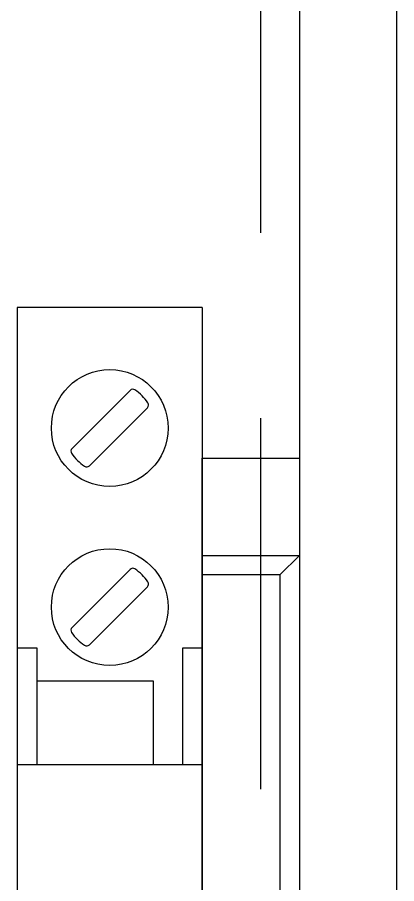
# Model space of a CAD drawing. Header units: millimetres. Extents: x -208796 to -83323, y 30910 to 103951.
# Drawn here: x -110152.79 to -110133.29, y 32923.86 to 32968.37 of the extents above; entities that cross this region are included whole.
import ezdxf

# ---------------------------------------------------------------- set-up
doc = ezdxf.new("R2010")
doc.units = ezdxf.units.MM
doc.header["$LTSCALE"] = 3
doc.linetypes.add('HIDDEN', pattern=[9.525, 6.35, -3.175])
doc.layers.add('1', color=3, linetype='Continuous')
doc.layers.add('@.VISIBLE', color=7, linetype='Continuous')

# ---------------------------------------------------------------- blocks, each defined once
blk = doc.blocks.new('*U184')
at = {"layer": '@.VISIBLE', "color": 6}
blk.add_lwpolyline([(3105.25, 1953.157), (3704.25, 1953.157), (3704.25, 2752.157), (3105.25, 2752.157)], close=True, dxfattribs=at)
at = {"layer": '@.VISIBLE', "color": 151}
blk.add_lwpolyline([(3110.25, 2747.157), (3699.25, 2747.157), (3699.25, 1958.157), (3110.25, 1958.157)], close=True, dxfattribs=at)
at = {"layer": '@.VISIBLE', "color": 151, "linetype": 'HIDDEN'}
blk.add_lwpolyline([(3112.25, 2745.157), (3697.25, 2745.157), (3697.25, 1960.157), (3112.25, 1960.157)], close=True, dxfattribs=at)
blk = doc.blocks.new('*U99')
at = {"layer": '1', "color": 7}
for p, q in [((36.458, 67.2063), (26.958, 67.2063)), ((26.958, 67.2063), (26.958, 16.7063)), ((36.458, 67.2063), (36.458, 16.7063)), ((29.7738, 59.961), (32.7533, 62.9406)), ((30.6627, 59.0721), (33.6423, 62.0516)), ((36.458, 59.4563), (41.458, 59.4563)), ((36.458, 24.4563), (36.458, 59.4563)), ((41.458, 59.4563), (41.458, 54.4563)), ((36.458, 54.4563), (41.458, 54.4563)), ((41.458, 54.4563), (40.458, 53.4563)), ((29.7738, 50.761), (32.7533, 53.7406)), ((40.458, 53.4563), (36.458, 53.4563)), ((40.458, 53.4563), (40.458, 30.4563)), ((30.6627, 49.8721), (33.6423, 52.8516)), ((26.958, 49.7063), (27.958, 49.7063)), ((27.958, 49.7063), (27.958, 43.7063)), ((35.458, 43.7063), (35.458, 49.7063)), ((35.458, 49.7063), (36.458, 49.7063)), ((33.958, 48.0063), (27.958, 48.0063)), ((33.958, 43.7063), (33.958, 48.0063)), ((36.458, 43.7063), (26.958, 43.7063))]:
    blk.add_line(p, q, dxfattribs=at)
for centre in [(31.708, 61.0063), (31.708, 51.8063)]:
    blk.add_circle(centre, 3, dxfattribs=at)
for centre, radius, start, end in [((32.8947, 62.7992), 0.2, 56.4992, 135), ((31.708, 61.0063), 2.35, 33.5008, 56.4992), ((33.5009, 62.193), 0.2, 315, 33.5008), ((29.9152, 59.8196), 0.2, 135, 213.5008), ((31.708, 61.0063), 2.35, 213.5008, 236.4992), ((30.5213, 59.2135), 0.2, 236.4992, 315), ((32.8947, 53.5992), 0.2, 56.4992, 135), ((31.708, 51.8063), 2.35, 33.5008, 56.4992), ((33.5009, 52.993), 0.2, 315, 33.5008), ((29.9152, 50.6196), 0.2, 135, 213.5008), ((31.708, 51.8063), 2.35, 213.5008, 236.4992), ((30.5213, 50.0135), 0.2, 236.4992, 315)]:
    blk.add_arc(centre, radius, start, end, dxfattribs=at)

msp = doc.modelspace()

# ---------------------------------------------------------------- block references
msp.add_blockref('*U99', (-110179.745, 32886.262))
at = {"layer": '@.VISIBLE'}
msp.add_blockref('*U184', (-113837.537, 30716.964), dxfattribs=at)

doc.saveas('drawing.dxf')
